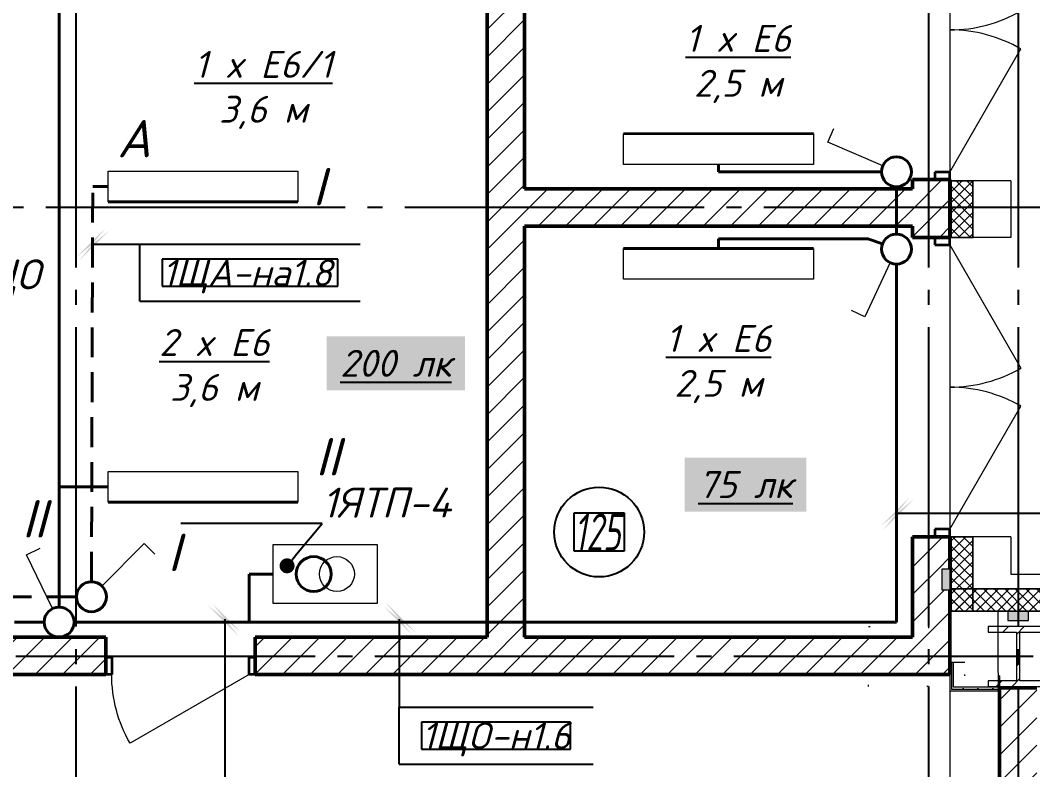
# Model space of a CAD drawing. Header units: millimetres. Extents: x 0 to 1293, y 0 to 420.
# Drawn here: x 454.5 to 522.2, y 302 to 352.1 of the extents above; entities that cross this region are included whole.
import ezdxf
from ezdxf import colors
from ezdxf.entities.mleader import LeaderData, LeaderLine
from ezdxf.math import Vec2, Vec3

# ---------------------------------------------------------------- set-up
doc = ezdxf.new("R2010")
doc.units = ezdxf.units.MM
for name, pattern in [('JIS_02_2.0', [3, 2, -1]), ('ГОСТ 2.303 5', [24, 20, -1.5, 1, -1.5]), ('СПКБ-0000-000-АР#001$0$Achse', [2300, 0, -800, 1500, 0])]:
    doc.linetypes.add(name, pattern=pattern)
for name, color, linetype in [('@000', 7, 'Continuous'), ('Viewport1ForCustomObjects_0', 7, 'Continuous'), ('Viewport2ForCustomObjects_0', 7, 'Continuous'), ('Номер помещения', 7, 'Continuous'), ('СПКБ-0000-000-АР#001$0$Двери ArchiCAD', 7, 'Continuous'), ('СПКБ-0000-000-АР#001$0$Колонны новые', 7, 'Continuous'), ('СПКБ-0000-000-АР#001$0$Перекрытие новые', 7, 'Continuous'), ('СПКБ-0000-000-АР#001$0$Стены', 7, 'Continuous'), ('СПКБ-0000-000-АР#001$0$Фахверк', 7, 'Continuous'), ('Строительные оси', 7, 'Continuous'), ('ЭО_АВАРИЙНОЕ ОСВЕЩЕНИЕ', 7, 'Continuous'), ('ЭО_РАБОЧЕЕ ОСВЕЩЕНИЕ', 7, 'Continuous')]:
    doc.layers.add(name, color=color, linetype=linetype)
for name, color, linetype, lineweight, true_color in [('СПКБ-0000-000-АР#001$0$Двери ArchiCAD_Ном._пера__23', 7, 'Continuous', 35, 0xff6600), ('СПКБ-0000-000-АР#001$0$Двери ArchiCAD_Ном._пера__3', 7, 'Continuous', 18, 0xff6600), ('СПКБ-0000-000-АР#001$0$Двери ArchiCAD_Ном._пера__58', 7, 'Continuous', 50, 0xdf0000), ('СПКБ-0000-000-АР#001$0$Двери ArchiCAD_Ном._пера__68', 7, 'Continuous', 20, 0xfd4435), ('СПКБ-0000-000-АР#001$0$Колонны новые_Ном._пера__108', 7, 'Continuous', 13, 0xfd8379), ('СПКБ-0000-000-АР#001$0$Стены_Ном._пера__58', 7, 'Continuous', 50, 0xdf0000), ('СПКБ-0000-000-АР#001$0$Стены_Ном._пера__68', 7, 'Continuous', 20, 0xfd4435), ('СПКБ-0000-000-АР#001$0$Фахверк_Ном._пера__102', 7, 'Continuous', 13, 0xcccccc)]:
    doc.layers.add(name, color=color, linetype=linetype, lineweight=lineweight, true_color=true_color)
for name, color, linetype, lineweight in [('СПКБ-0000-000-АР#001$0$Колонны новые_Ном._пера__20', 1, 'Continuous', 20), ('СПКБ-0000-000-АР#001$0$Линии_Ном._пера__2', 8, 'Continuous', 15), ('СПКБ-0000-000-АР#001$0$Линии_Ном._пера__20', 1, 'Continuous', 20), ('СПКБ-0000-000-АР#001$0$Перекрытие новые_Ном._пера__2', 8, 'Continuous', 15), ('СПКБ-0000-000-АР#001$0$Перекрытие новые_Ном._пера__20', 1, 'Continuous', 20), ('СПКБ-0000-000-АР#001$0$Стены_Ном._пера__1', 7, 'Continuous', 13), ('СПКБ-0000-000-АР#001$0$Стены_Ном._пера__20', 1, 'Continuous', 20), ('СПКБ-0000-000-АР#001$0$Фахверк_Ном._пера__1', 7, 'Continuous', 13)]:
    doc.layers.add(name, color=color, linetype=linetype, lineweight=lineweight)
doc.styles.add('1.8', font='isocpeui.ttf', dxfattribs={"height": 1.8})
doc.styles.add('2.5', font='isocpeui.ttf')
doc.styles.add('CustomTextStyle158', font='isocpeui.ttf', dxfattribs={"height": 1.8})
doc.styles.add('CustomTextStyle205', font='isocpeui.ttf', dxfattribs={"height": 1.8})
doc.styles.add('CustomTextStyle36', font='isocpeui.ttf', dxfattribs={"width": 0.653927, "height": 2.5})
pattern_1 = [(45, (0, 0), (-35.35534, 35.35534), []), (135, (0, 0), (35.35534, 35.35534), [])]
pattern_2 = [(45, (0, 0), (-91.9239, 91.9239), [])]
pattern_3 = [(0, (0, 0), (0, 173.2051), [0, -100]), (0, (50, 86.6), (0, 173.2051), [0, -100])]

# ---------------------------------------------------------------- blocks, each defined once
blk = doc.blocks.new('_Dot')
at = {"color": 0, "linetype": 'ByBlock', "lineweight": -2}
blk.add_line((-0.5, 0), (-1, 0), dxfattribs=at)
at = {"color": 0, "linetype": 'ByBlock', "const_width": 0.5}
blk.add_lwpolyline([(-0.25, 0, 1), (0.25, 0, 1)], format="xyb", close=True, dxfattribs=at)
blk = doc.blocks.new('СПКБ-0000-000-АР#001$0$Перекрытие_1', base_point=(22461.2, 19188))
at = {"layer": 'СПКБ-0000-000-АР#001$0$Перекрытие новые_Ном._пера__20', "color": 1, "linetype": 'Continuous', "lineweight": 20, "flags": 128}
blk.add_lwpolyline([(22461.2, 19188), (22461.2, 15677.8), (25022.7, 15677.8), (25022.7, 7088.6), (22462.8, 7088.6), (22462.8, 3579), (17926.7, 3579), (17886.7, 19190.9)], close=True, dxfattribs=at)
blk = doc.blocks.new('СПКБ-0000-000-АР#001$0$Перекрытие_14', base_point=(-24406.7, 25286.1))
at = {"layer": 'СПКБ-0000-000-АР#001$0$Перекрытие новые_Ном._пера__2', "color": 8, "linetype": 'Continuous', "lineweight": 15, "flags": 128}
blk.add_lwpolyline([(-24406.7, 25286.1), (17886.7, 25286.1), (17886.7, 19190.9), (18207.5, 19191.7), (18218.1, 15055.7), (18468.1, 15055.7), (18468.1, 13655.7), (18218.1, 13655.7), (18247.5, 3579.8), (17892.7, 3578.9), (17892.7, -2534.3), (-24406.7, -2530.3)], close=True, dxfattribs=at)
blk = doc.blocks.new('СПКБ-0000-000-АР#001$0$Стена_3', base_point=(25022.7, 19187.9))
at = {"layer": 'СПКБ-0000-000-АР#001$0$Стены_Ном._пера__68', "linetype": 'Continuous', "lineweight": 20, "true_color": 0xfd4435}
for points in [[(17893.1, 19334.9), (18633.4, 19334.9), (18633.4, 19337.9), (17893.1, 19337.9)], [(18633.4, 19190.9), (17893.1, 19190.9), (17893.1, 19187.9), (18633.4, 19187.9)]]:
    blk.add_hatch(color=20, dxfattribs=at).paths.add_polyline_path(points)
h = blk.add_hatch(dxfattribs=at)
h.set_pattern_fill('СЕТКА_5X5_ДИАГОНАЛЬНАЯ', color=20, style=0, pattern_type=2)
h.set_pattern_definition(pattern_1)
h.paths.add_polyline_path([(17893.1, 19190.9), (18633.4, 19190.9), (18633.4, 19287.9), (18633.4, 19334.9), (17893.1, 19334.9)])
at = {"layer": 'СПКБ-0000-000-АР#001$0$Стены_Ном._пера__68', "color": 20, "linetype": 'Continuous', "lineweight": 20, "true_color": 0xfd4435}
for p, q in [((18633.4, 19334.9), (17893.1, 19334.9)), ((17893.1, 19190.9), (18633.4, 19190.9))]:
    blk.add_line(p, q, dxfattribs=at)
at = {"layer": 'СПКБ-0000-000-АР#001$0$Стены_Ном._пера__68', "color": 20, "linetype": 'Continuous', "lineweight": 20, "true_color": 0xfd4435, "flags": 128}
for points in [[(18633.4, 19337.9), (17893.1, 19337.9)], [(17893.1, 19337.9), (17893.1, 19187.9)], [(17893.1, 19187.9), (18633.4, 19187.9)]]:
    blk.add_lwpolyline(points, dxfattribs=at)
blk = doc.blocks.new('СПКБ-0000-000-АР#001$0$Простой Проем Двери')
at = {"layer": 'СПКБ-0000-000-АР#001$0$Двери ArchiCAD_Ном._пера__68', "color": 20, "linetype": 'Continuous', "lineweight": 20, "true_color": 0xfd4435}
for p, q in [((-1000, -3), (-1000, 0)), ((1000, -3), (1000, 0)), ((-1000, -147), (-1000, -3)), ((1000, -147), (1000, -3)), ((-1000, -150), (-1000, -147)), ((1000, -150), (1000, -147))]:
    blk.add_line(p, q, dxfattribs=at)
blk = doc.blocks.new('СПКБ-0000-000-АР#001$0$Стена_7', base_point=(17892.7, 19187.9))
at = {"layer": 'СПКБ-0000-000-АР#001$0$Стены_Ном._пера__68', "linetype": 'Continuous', "lineweight": 20, "true_color": 0xfd4435}
for points in [[(17892.7, 22065.6), (17892.7, 21686), (17895.7, 21686), (17895.7, 22065.6)], [(18042.7, 21686), (18042.7, 22065.6), (18039.7, 22065.6), (18039.7, 21686)], [(17892.7, 19686), (17892.7, 19470.7), (17895.7, 19470.7), (17895.7, 19686)], [(18042.7, 19470.7), (18042.7, 19686), (18039.7, 19686), (18039.7, 19470.7)], [(17895.7, 19470.7), (17893.1, 19470.7), (17893.1, 19330.7), (17895.7, 19330.7)], [(18042.7, 19330.7), (18042.7, 19470.7), (18039.7, 19470.7), (18039.7, 19330.7)], [(17892.7, 19330.7), (17892.7, 19187.9), (17895.7, 19187.9), (17895.7, 19330.7)], [(18042.7, 19187.9), (18042.7, 19330.7), (18039.7, 19330.7), (18039.7, 19187.9)]]:
    blk.add_hatch(color=20, dxfattribs=at).paths.add_polyline_path(points)
h = blk.add_hatch(dxfattribs=at)
h.set_pattern_fill('СЕТКА_5X5_ДИАГОНАЛЬНАЯ', color=20, style=0, pattern_type=2)
h.set_pattern_definition(pattern_1)
h.paths.add_polyline_path([(17895.7, 22065.6), (17895.7, 21686), (18039.7, 21686), (18039.7, 22065.6)])
h = blk.add_hatch(dxfattribs=at)
h.set_pattern_fill('СЕТКА_5X5_ДИАГОНАЛЬНАЯ', color=20, style=0, pattern_type=2)
h.set_pattern_definition(pattern_1)
h.paths.add_polyline_path([(17895.7, 19686), (17895.7, 19470.7), (18039.7, 19470.7), (18039.7, 19686)])
h = blk.add_hatch(dxfattribs=at)
h.set_pattern_fill('СЕТКА_5X5_ДИАГОНАЛЬНАЯ', color=20, style=0, pattern_type=2)
h.set_pattern_definition(pattern_1)
h.paths.add_polyline_path([(18039.7, 19330.7), (18039.7, 19470.7), (17895.7, 19470.7), (17895.7, 19330.7)])
h = blk.add_hatch(dxfattribs=at)
h.set_pattern_fill('СЕТКА_5X5_ДИАГОНАЛЬНАЯ', color=20, style=0, pattern_type=2)
h.set_pattern_definition(pattern_1)
h.paths.add_polyline_path([(17895.7, 19330.7), (17895.7, 19187.9), (18039.7, 19187.9), (18039.7, 19330.7)])
at = {"layer": 'СПКБ-0000-000-АР#001$0$Стены_Ном._пера__68', "color": 20, "linetype": 'Continuous', "lineweight": 20, "true_color": 0xfd4435}
for p, q in [((17895.7, 22065.6), (17895.7, 21686)), ((18039.7, 21686), (18039.7, 22065.6)), ((17895.7, 19686), (17895.7, 19470.7)), ((18039.7, 19470.7), (18039.7, 19686)), ((17895.7, 19470.7), (17895.7, 19330.7)), ((18039.7, 19330.7), (18039.7, 19470.7)), ((17895.7, 19330.7), (17895.7, 19187.9)), ((18039.7, 19187.9), (18039.7, 19330.7))]:
    blk.add_line(p, q, dxfattribs=at)
at = {"layer": 'СПКБ-0000-000-АР#001$0$Стены_Ном._пера__68', "color": 20, "linetype": 'Continuous', "lineweight": 20, "true_color": 0xfd4435, "flags": 128}
for points in [[(17892.7, 22065.6), (17892.7, 21686)], [(18042.7, 21686), (18042.7, 22065.6)], [(17892.7, 19686), (17892.7, 19470.7)], [(18042.7, 19187.9), (18042.7, 19686)], [(17892.7, 19330.7), (17892.7, 19187.9)], [(17892.7, 19187.9), (18042.7, 19187.9)]]:
    blk.add_lwpolyline(points, dxfattribs=at)
at = {"layer": 'СПКБ-0000-000-АР#001$0$Двери ArchiCAD', "color": 21, "linetype": 'Continuous', "lineweight": 18, "true_color": 0xff9955, "zscale": 1000, "rotation": 270}
for p in [(18042.7, 23065.6), (18042.7, 20686)]:
    blk.add_blockref('СПКБ-0000-000-АР#001$0$Простой Проем Двери', p, dxfattribs=at)
blk = doc.blocks.new('СПКБ-0000-000-АР#001$0$Стена_21', base_point=(18343.1, 18676.7))
at = {"layer": 'СПКБ-0000-000-АР#001$0$Стены_Ном._пера__20', "linetype": 'Continuous', "lineweight": 20}
h = blk.add_hatch(dxfattribs=at)
h.set_pattern_fill('КИРПИЧ_ОБЫКНОВЕННЫЙ', color=1, style=0, pattern_type=2)
h.set_pattern_definition(pattern_2)
h.paths.add_polyline_path([(18468.1, 18676.7), (18218.1, 18676.7), (18218.1, 15055.7), (18368.1, 15055.7), (18468.1, 15055.7)])
at = {"layer": 'СПКБ-0000-000-АР#001$0$Стены_Ном._пера__58', "color": 12, "linetype": 'Continuous', "lineweight": 50, "true_color": 0xdf0000, "flags": 128}
for points in [[(18218.1, 18676.7), (18218.1, 15055.7)], [(18468.1, 18676.7), (18218.1, 18676.7)]]:
    blk.add_lwpolyline(points, dxfattribs=at)
blk = doc.blocks.new('СПКБ-0000-000-АР#001$0$Стена_22', base_point=(15043.6, 25286.2))
at = {"layer": 'СПКБ-0000-000-АР#001$0$Стены_Ном._пера__20', "linetype": 'Continuous', "lineweight": 20}
h = blk.add_hatch(dxfattribs=at)
h.set_pattern_fill('КИРПИЧ_ОБЫКНОВЕННЫЙ', color=1, style=0, pattern_type=2)
h.set_pattern_definition(pattern_2)
h.paths.add_polyline_path([(14793.6, 25036.2), (14793.6, 18766.1), (15043.6, 19016.1), (15043.6, 25036.2)])
at = {"layer": 'СПКБ-0000-000-АР#001$0$Стены_Ном._пера__58', "color": 12, "linetype": 'Continuous', "lineweight": 50, "true_color": 0xdf0000, "flags": 128}
for points in [[(14793.6, 25036.2), (14793.6, 19016.1)], [(15043.6, 22010.7), (15043.6, 25036.2)], [(15043.6, 19016.1), (15043.6, 21760.7)]]:
    blk.add_lwpolyline(points, dxfattribs=at)
blk = doc.blocks.new('СПКБ-0000-000-АР#001$0$Стена_23', base_point=(15043.6, 21885.7))
at = {"layer": 'СПКБ-0000-000-АР#001$0$Стены_Ном._пера__20', "linetype": 'Continuous', "lineweight": 20}
h = blk.add_hatch(dxfattribs=at)
h.set_pattern_fill('КИРПИЧ_ОБЫКНОВЕННЫЙ', color=1, style=0, pattern_type=2)
h.set_pattern_definition(pattern_2)
h.paths.add_polyline_path([(15043.6, 21760.7), (17636.7, 21760.7), (17636.7, 22010.7), (15043.6, 22010.7)])
at = {"layer": 'СПКБ-0000-000-АР#001$0$Стены_Ном._пера__58', "color": 12, "linetype": 'Continuous', "lineweight": 50, "true_color": 0xdf0000, "flags": 128}
for points in [[(17636.7, 22010.7), (15043.6, 22010.7)], [(15043.6, 21760.7), (17636.7, 21760.7)]]:
    blk.add_lwpolyline(points, dxfattribs=at)
blk = doc.blocks.new('СПКБ-0000-000-АР#001$0$Стена_40', base_point=(15043.6, 18766.1))
at = {"layer": 'СПКБ-0000-000-АР#001$0$Стены_Ном._пера__20', "linetype": 'Continuous', "lineweight": 20}
h = blk.add_hatch(dxfattribs=at)
h.set_pattern_fill('КИРПИЧ_ОБЫКНОВЕННЫЙ', color=1, style=0, pattern_type=2)
h.set_pattern_definition(pattern_2)
h.paths.add_polyline_path([(14793.6, 18766.1), (17886.7, 18766.1), (17636.7, 19016.1), (15043.6, 19016.1)])
at = {"layer": 'СПКБ-0000-000-АР#001$0$Стены_Ном._пера__58', "color": 12, "linetype": 'Continuous', "lineweight": 50, "true_color": 0xdf0000, "flags": 128}
for points in [[(17636.7, 19016.1), (15043.6, 19016.1)], [(14793.6, 18766.1), (17886.7, 18766.1)]]:
    blk.add_lwpolyline(points, dxfattribs=at)
blk = doc.blocks.new('СПКБ-0000-000-АР#001$0$Однопольная Дверь 19_3')
at = {"layer": 'СПКБ-0000-000-АР#001$0$Двери ArchiCAD_Ном._пера__23', "color": 30, "linetype": 'Continuous', "lineweight": 35, "true_color": 0xff6600}
for p, q in [((-460, 0), (-500, 0)), ((-500, 0), (-500, -115)), ((-460, -115), (-460, 0)), ((500, 0), (460, 0)), ((460, 0), (460, -115)), ((500, -115), (500, 0)), ((-500, -115), (-460, -115)), ((460, -115), (500, -115))]:
    blk.add_line(p, q, dxfattribs=at)
at = {"layer": 'СПКБ-0000-000-АР#001$0$Двери ArchiCAD_Ном._пера__3', "color": 30, "linetype": 'Continuous', "lineweight": 18, "true_color": 0xff6600}
blk.add_line((460, 0), (-336.7, 460), dxfattribs=at)
blk.add_arc((460, 0), 920, 150, 180, dxfattribs=at)
at = {"layer": 'СПКБ-0000-000-АР#001$0$Двери ArchiCAD_Ном._пера__58', "color": 12, "linetype": 'Continuous', "lineweight": 50, "true_color": 0xdf0000}
for p, q in [((-500, 0), (-537, 0)), ((-500, 0), (-500, -115)), ((500, 0), (500, -115)), ((500, 0), (537, 0)), ((-500, -115), (-500, -250)), ((500, -115), (500, -250)), ((-500, -250), (-537, -250)), ((500, -250), (537, -250))]:
    blk.add_line(p, q, dxfattribs=at)
blk = doc.blocks.new('СПКБ-0000-000-АР#001$0$Стена_60', base_point=(6043.1, 18766.1))
at = {"layer": 'СПКБ-0000-000-АР#001$0$Стены_Ном._пера__20', "linetype": 'Continuous', "lineweight": 20}
h = blk.add_hatch(dxfattribs=at)
h.set_pattern_fill('КИРПИЧ_ОБЫКНОВЕННЫЙ', color=1, style=0, pattern_type=2)
h.set_pattern_definition(pattern_2)
h.paths.add_polyline_path([(5918.1, 18766.1), (12243.3, 18766.1), (12243.3, 18881.1), (12243.3, 19016.1), (6168.1, 19016.1)])
h = blk.add_hatch(dxfattribs=at)
h.set_pattern_fill('КИРПИЧ_ОБЫКНОВЕННЫЙ', color=1, style=0, pattern_type=2)
h.set_pattern_definition(pattern_2)
h.paths.add_polyline_path([(14793.6, 19016.1), (13243.3, 19016.1), (13243.3, 18881.1), (13243.3, 18766.1), (14793.6, 18766.1)])
at = {"layer": 'СПКБ-0000-000-АР#001$0$Стены_Ном._пера__58', "color": 12, "linetype": 'Continuous', "lineweight": 50, "true_color": 0xdf0000}
for p, q in [((12243.3, 19016.1), (12206.3, 19016.1)), ((12243.3, 18881.1), (12243.3, 19016.1)), ((13243.3, 19016.1), (13280.3, 19016.1)), ((13243.3, 18881.1), (13243.3, 19016.1)), ((12243.3, 18766.1), (12243.3, 18881.1)), ((13243.3, 18766.1), (13243.3, 18881.1)), ((12243.3, 18766.1), (12206.3, 18766.1)), ((13243.3, 18766.1), (13280.3, 18766.1))]:
    blk.add_line(p, q, dxfattribs=at)
at = {"layer": 'СПКБ-0000-000-АР#001$0$Стены_Ном._пера__58', "color": 12, "linetype": 'Continuous', "lineweight": 50, "true_color": 0xdf0000, "flags": 128}
for points in [[(12243.3, 19016.1), (10992.9, 19016.1)], [(14793.6, 19016.1), (13243.3, 19016.1)], [(5918.1, 18766.1), (12243.3, 18766.1)], [(13243.3, 18766.1), (14793.6, 18766.1)]]:
    blk.add_lwpolyline(points, dxfattribs=at)
at = {"layer": 'СПКБ-0000-000-АР#001$0$Двери ArchiCAD', "color": 21, "linetype": 'Continuous', "lineweight": 18, "true_color": 0xff9955, "xscale": -1, "zscale": 1000, "rotation": 180}
blk.add_blockref('СПКБ-0000-000-АР#001$0$Однопольная Дверь 19_3', (12743.3, 18766.1), dxfattribs=at)
blk = doc.blocks.new('СПКБ-0000-000-АР#001$0$Ворота Гаражные Двойные 19')
at = {"layer": 'СПКБ-0000-000-АР#001$0$Двери ArchiCAD_Ном._пера__23', "color": 30, "linetype": 'Continuous', "lineweight": 35, "true_color": 0xff6600}
for p, q in [((-950, 0), (-1000, 0)), ((-1000, 0), (-1000, -100)), ((-950, -100), (-950, 0)), ((1000, 0), (950, 0)), ((950, 0), (950, -100)), ((1000, -100), (1000, 0)), ((-1000, -100), (-950, -100)), ((950, -100), (1000, -100))]:
    blk.add_line(p, q, dxfattribs=at)
at = {"layer": 'СПКБ-0000-000-АР#001$0$Двери ArchiCAD_Ном._пера__3', "color": 30, "linetype": 'Continuous', "lineweight": 18, "true_color": 0xff6600}
for p, q in [((-950, 0), (-127.3, 475)), ((950, 0), (127.3, 475))]:
    blk.add_line(p, q, dxfattribs=at)
for centre, start, end in [((-950, 0), 0, 30), ((950, 0), 150, 180)]:
    blk.add_arc(centre, 950, start, end, dxfattribs=at)
at = {"layer": 'СПКБ-0000-000-АР#001$0$Двери ArchiCAD_Ном._пера__58', "color": 12, "linetype": 'Continuous', "lineweight": 50, "true_color": 0xdf0000}
for p, q in [((-1000, 0), (-1062, 0)), ((-1000, 0), (-1000, -100)), ((1000, 0), (1000, -100)), ((1000, 0), (1062, 0)), ((-1000, -100), (-1000, -250)), ((1000, -100), (1000, -250)), ((-1000, -250), (-1062, -250)), ((1000, -250), (1062, -250))]:
    blk.add_line(p, q, dxfattribs=at)
blk = doc.blocks.new('СПКБ-0000-000-АР#001$0$Стена_104', base_point=(17886.7, 18766.1))
at = {"layer": 'СПКБ-0000-000-АР#001$0$Стены_Ном._пера__20', "linetype": 'Continuous', "lineweight": 20}
h = blk.add_hatch(dxfattribs=at)
h.set_pattern_fill('КИРПИЧ_ОБЫКНОВЕННЫЙ', color=1, style=0, pattern_type=2)
h.set_pattern_definition(pattern_2)
h.paths.add_polyline_path([(17636.7, 22073.2), (17636.7, 21686), (17786.7, 21686), (17886.7, 21686), (17886.7, 22073.2), (17786.7, 22073.2)])
h = blk.add_hatch(dxfattribs=at)
h.set_pattern_fill('КИРПИЧ_ОБЫКНОВЕННЫЙ', color=1, style=0, pattern_type=2)
h.set_pattern_definition(pattern_2)
h.paths.add_polyline_path([(17636.7, 19470.7), (17886.7, 19470.7), (17886.7, 19686), (17786.7, 19686), (17636.7, 19686)])
h = blk.add_hatch(dxfattribs=at)
h.set_pattern_fill('КИРПИЧ_ОБЫКНОВЕННЫЙ', color=1, style=0, pattern_type=2)
h.set_pattern_definition(pattern_2)
h.paths.add_polyline_path([(17636.7, 19330.7), (17833.1, 19330.7), (17833.1, 19470.7), (17636.7, 19470.7)])
h = blk.add_hatch(dxfattribs=at)
h.set_pattern_fill('КИРПИЧ_ОБЫКНОВЕННЫЙ', color=1, style=0, pattern_type=2)
h.set_pattern_definition(pattern_2)
h.paths.add_polyline_path([(17636.7, 19016.1), (17886.7, 18766.1), (17886.7, 19330.7), (17636.7, 19330.7)])
at = {"layer": 'СПКБ-0000-000-АР#001$0$Стены_Ном._пера__58', "color": 12, "linetype": 'Continuous', "lineweight": 50, "true_color": 0xdf0000}
for p, q in [((17636.7, 22073.2), (17636.7, 22011.2)), ((17786.7, 22073.2), (17636.7, 22073.2)), ((17886.7, 22073.2), (17786.7, 22073.2)), ((17886.7, 22073.2), (17886.7, 22011.2)), ((17636.7, 21686), (17636.7, 21748)), ((17886.7, 21686), (17886.7, 21748)), ((17786.7, 21686), (17636.7, 21686)), ((17886.7, 21686), (17786.7, 21686)), ((17636.7, 19686), (17636.7, 19624)), ((17786.7, 19686), (17636.7, 19686)), ((17886.7, 19686), (17786.7, 19686)), ((17886.7, 19686), (17886.7, 19624))]:
    blk.add_line(p, q, dxfattribs=at)
at = {"layer": 'СПКБ-0000-000-АР#001$0$Стены_Ном._пера__58', "color": 12, "linetype": 'Continuous', "lineweight": 50, "true_color": 0xdf0000, "flags": 128}
for points in [[(17636.7, 22073.2), (17636.7, 22010.7)], [(17886.7, 21686), (17886.7, 22073.2)], [(17636.7, 21760.7), (17636.7, 21686)], [(17636.7, 19686), (17636.7, 19016.1)], [(17886.7, 19470.7), (17886.7, 19686)], [(17886.7, 18766.1), (17886.7, 19330.7)]]:
    blk.add_lwpolyline(points, dxfattribs=at)
at = {"layer": 'СПКБ-0000-000-АР#001$0$Двери ArchiCAD', "color": 21, "linetype": 'Continuous', "lineweight": 18, "true_color": 0xff9955, "zscale": 1000, "rotation": 270}
for p in [(17886.7, 23073.2), (17886.7, 20686)]:
    blk.add_blockref('СПКБ-0000-000-АР#001$0$Ворота Гаражные Двойные 19', p, dxfattribs=at)
blk = doc.blocks.new('СПКБ-0000-000-АР#001$0$Стена_117', base_point=(17985.7, 18846))
at = {"layer": 'СПКБ-0000-000-АР#001$0$Стены_Ном._пера__20', "linetype": 'Continuous', "lineweight": 20}
h = blk.add_hatch(dxfattribs=at)
h.set_pattern_fill('ШТУКАТУРКА', color=1, style=0, pattern_type=2)
h.set_pattern_definition(pattern_3)
h.paths.add_polyline_path([(17885.7, 18846), (17885.7, 18656.6), (17897.7, 18668.6), (17897.7, 18846)])
h = blk.add_hatch(dxfattribs=at)
h.set_pattern_fill('ШТУКАТУРКА', color=1, style=0, pattern_type=2)
h.set_pattern_definition(pattern_3)
h.paths.add_polyline_path([(17910.7, 18681.6), (17910.7, 18846), (17897.7, 18846), (17897.7, 18668.6)])
at = {"layer": 'СПКБ-0000-000-АР#001$0$Стены_Ном._пера__1', "color": 7, "linetype": 'Continuous', "lineweight": 13, "flags": 128}
blk.add_lwpolyline([(17985.7, 18846), (17910.7, 18846)], dxfattribs=at)
at = {"layer": 'СПКБ-0000-000-АР#001$0$Стены_Ном._пера__1', "color": 7, "linetype": 'СПКБ-0000-000-АР#001$0$Achse', "lineweight": 13, "flags": 128}
blk.add_lwpolyline([(17985.7, 18756.6), (17985.7, 18846)], dxfattribs=at)
at = {"layer": 'СПКБ-0000-000-АР#001$0$Стены_Ном._пера__20', "color": 1, "linetype": 'Continuous', "lineweight": 20, "flags": 128}
for points in [[(17885.7, 18846), (17885.7, 18656.6)], [(17897.7, 18846), (17885.7, 18846)], [(17910.7, 18846), (17897.7, 18846)]]:
    blk.add_lwpolyline(points, dxfattribs=at)
at = {"layer": 'СПКБ-0000-000-АР#001$0$Стены_Ном._пера__68', "color": 20, "linetype": 'Continuous', "lineweight": 20, "true_color": 0xfd4435}
for p, q in [((17897.7, 18846), (17897.7, 18668.6)), ((17910.7, 18681.6), (17910.7, 18846))]:
    blk.add_line(p, q, dxfattribs=at)
blk = doc.blocks.new('СПКБ-0000-000-АР#001$0$Стена_118', base_point=(17985.7, 18756.6))
at = {"layer": 'СПКБ-0000-000-АР#001$0$Стены_Ном._пера__20', "linetype": 'Continuous', "lineweight": 20}
h = blk.add_hatch(dxfattribs=at)
h.set_pattern_fill('ШТУКАТУРКА', color=1, style=0, pattern_type=2)
h.set_pattern_definition(pattern_3)
h.paths.add_polyline_path([(18218.1, 18681.6), (17910.7, 18681.6), (17897.7, 18668.6), (18218.1, 18668.6)])
h = blk.add_hatch(dxfattribs=at)
h.set_pattern_fill('ШТУКАТУРКА', color=1, style=0, pattern_type=2)
h.set_pattern_definition(pattern_3)
h.paths.add_polyline_path([(17885.7, 18656.6), (18218.1, 18656.6), (18218.1, 18668.6), (17897.7, 18668.6)])
at = {"layer": 'СПКБ-0000-000-АР#001$0$Стены_Ном._пера__1', "color": 7, "linetype": 'СПКБ-0000-000-АР#001$0$Achse', "lineweight": 13, "flags": 128}
blk.add_lwpolyline([(18218.1, 18756.6), (17985.7, 18756.6)], dxfattribs=at)
at = {"layer": 'СПКБ-0000-000-АР#001$0$Стены_Ном._пера__1', "color": 7, "linetype": 'Continuous', "lineweight": 13, "flags": 128}
blk.add_lwpolyline([(18218.1, 18756.6), (18218.1, 18681.6)], dxfattribs=at)
at = {"layer": 'СПКБ-0000-000-АР#001$0$Стены_Ном._пера__20', "color": 1, "linetype": 'Continuous', "lineweight": 20, "flags": 128}
for points in [[(18218.1, 18681.6), (18218.1, 18668.6)], [(17885.7, 18656.6), (18218.1, 18656.6)], [(18218.1, 18668.6), (18218.1, 18656.6)]]:
    blk.add_lwpolyline(points, dxfattribs=at)
at = {"layer": 'СПКБ-0000-000-АР#001$0$Стены_Ном._пера__68', "color": 20, "linetype": 'Continuous', "lineweight": 20, "true_color": 0xfd4435}
for p, q in [((18218.1, 18681.6), (17910.7, 18681.6)), ((17897.7, 18668.6), (18218.1, 18668.6))]:
    blk.add_line(p, q, dxfattribs=at)
blk = doc.blocks.new('СПКБ-0000-000-АР#001$0$Колонна_113', base_point=(18343.1, 18885.7))
at = {"layer": 'СПКБ-0000-000-АР#001$0$Колонны новые_Ном._пера__108', "linetype": 'Continuous', "lineweight": 13, "true_color": 0xfd8379}
h = blk.add_hatch(dxfattribs=at)
h.set_pattern_fill('СТАЛЬ', color=11, style=0, pattern_type=2)
h.set_pattern_definition([(45, (0, 0), (-159.099, 159.099), []), (45, (-53.03, 53.03), (-159.099, 159.099), [])])
h.paths.add_polyline_path([(18143.1, 18685.7), (18543.1, 18685.7), (18543.1, 18722.4), (18354.8, 18722.4), (18354.8, 19049.1), (18543.1, 19049.1), (18543.1, 19085.7), (18143.1, 19085.7), (18143.1, 19049.1), (18331.4, 19049.1), (18331.4, 18722.4), (18143.1, 18722.4)])
at = {"layer": 'СПКБ-0000-000-АР#001$0$Колонны новые_Ном._пера__20', "color": 1, "linetype": 'Continuous', "lineweight": 20}
for p, q in [((18543.1, 19085.7), (18143.1, 19085.7)), ((18143.1, 19085.7), (18143.1, 19049.1)), ((18143.1, 19049.1), (18331.4, 19049.1)), ((18331.4, 19049.1), (18331.4, 18722.4)), ((18354.8, 18722.4), (18354.8, 19049.1)), ((18354.8, 19049.1), (18543.1, 19049.1)), ((18543.1, 19049.1), (18543.1, 19085.7)), ((18331.4, 18722.4), (18143.1, 18722.4)), ((18143.1, 18722.4), (18143.1, 18685.7)), ((18143.1, 18685.7), (18543.1, 18685.7)), ((18543.1, 18722.4), (18354.8, 18722.4)), ((18543.1, 18685.7), (18543.1, 18722.4))]:
    blk.add_line(p, q, dxfattribs=at)
blk = doc.blocks.new('СПКБ-0000-000-АР#001$0$Колонна_154', base_point=(18343.1, 19157.7))
at = {"layer": 'СПКБ-0000-000-АР#001$0$Фахверк_Ном._пера__102', "linetype": 'Continuous', "lineweight": 13, "true_color": 0xcccccc}
blk.add_hatch(color=254, dxfattribs=at).paths.add_polyline_path([(18413.1, 19187.7), (18273.1, 19187.7), (18273.1, 19127.7), (18413.1, 19127.7)])
at = {"layer": 'СПКБ-0000-000-АР#001$0$Фахверк_Ном._пера__1', "color": 7, "linetype": 'Continuous', "lineweight": 13, "flags": 128}
blk.add_lwpolyline([(18413.1, 19187.7), (18273.1, 19187.7), (18273.1, 19127.7), (18413.1, 19127.7)], close=True, dxfattribs=at)
blk = doc.blocks.new('СПКБ-0000-000-АР#001$0$Колонна_155', base_point=(17863.1, 19400.7))
at = {"layer": 'СПКБ-0000-000-АР#001$0$Фахверк_Ном._пера__102', "linetype": 'Continuous', "lineweight": 13, "true_color": 0xcccccc}
blk.add_hatch(color=254, dxfattribs=at).paths.add_polyline_path([(17893.1, 19330.7), (17893.1, 19470.7), (17833.1, 19470.7), (17833.1, 19330.7)])
at = {"layer": 'СПКБ-0000-000-АР#001$0$Фахверк_Ном._пера__1', "color": 7, "linetype": 'Continuous', "lineweight": 13, "flags": 128}
blk.add_lwpolyline([(17893.1, 19330.7), (17893.1, 19470.7), (17833.1, 19470.7), (17833.1, 19330.7)], close=True, dxfattribs=at)
blk = doc.blocks.new('*E595')
at = {"layer": 'СПКБ-0000-000-АР#001$0$Линии_Ном._пера__2', "color": 8, "linetype": 'СПКБ-0000-000-АР#001$0$Achse', "lineweight": 15}
for p, q in [((449.75, 241.5), (453.75, 241.5)), ((449.75, 237.5), (449.75, 241.5)), ((453.75, 241.5), (453.75, 237.5)), ((453.75, 237.5), (449.75, 237.5))]:
    blk.add_line(p, q, dxfattribs=at)
at = {"layer": 'СПКБ-0000-000-АР#001$0$Линии_Ном._пера__20', "color": 1, "linetype": 'Continuous', "lineweight": 20}
for p, q in [((459.25, 271.299), (455.185, 271.299)), ((459.25, 271.299), (459.25, 267.502)), ((459.25, 267.502), (455.185, 267.502)), ((459.25, 247.502), (455.185, 247.502)), ((459.25, 247.502), (459.25, 245.002)), ((459.25, 245.002), (529.446, 245.002))]:
    blk.add_line(p, q, dxfattribs=at)
at = {"layer": 'СПКБ-0000-000-АР#001$0$Колонны новые', "color": 1, "lineweight": 20, "xscale": 0.01, "yscale": 0.01, "zscale": 0.01}
blk.add_blockref('СПКБ-0000-000-АР#001$0$Колонна_113', (459.75, 239.5), dxfattribs=at)
at = {"layer": 'СПКБ-0000-000-АР#001$0$Перекрытие новые', "color": 8, "linetype": 'Continuous', "lineweight": 15, "xscale": 0.01, "yscale": 0.01, "zscale": 0.01}
blk.add_blockref('СПКБ-0000-000-АР#001$0$Перекрытие_14', (32.251, 303.504), dxfattribs=at)
at = {"layer": 'СПКБ-0000-000-АР#001$0$Перекрытие новые', "color": 1, "linetype": 'Continuous', "lineweight": 20, "xscale": 0.01, "yscale": 0.01, "zscale": 0.01}
blk.add_blockref('СПКБ-0000-000-АР#001$0$Перекрытие_1', (500.931, 242.523), dxfattribs=at)
at = {"layer": 'СПКБ-0000-000-АР#001$0$Стены', "color": 20, "lineweight": 20, "true_color": 0xfd4435, "xscale": 0.01, "yscale": 0.01, "zscale": 0.01}
for name, p in [('СПКБ-0000-000-АР#001$0$Стена_7', (455.245, 242.522)), ('СПКБ-0000-000-АР#001$0$Стена_3', (526.546, 242.522))]:
    blk.add_blockref(name, p, dxfattribs=at)
at = {"layer": 'СПКБ-0000-000-АР#001$0$Стены', "color": 12, "lineweight": 50, "true_color": 0xdf0000, "xscale": 0.01, "yscale": 0.01, "zscale": 0.01}
for name, p in [('СПКБ-0000-000-АР#001$0$Стена_104', (455.185, 238.303)), ('СПКБ-0000-000-АР#001$0$Стена_22', (426.754, 303.504)), ('СПКБ-0000-000-АР#001$0$Стена_23', (426.754, 269.5)), ('СПКБ-0000-000-АР#001$0$Стена_60', (336.75, 238.303)), ('СПКБ-0000-000-АР#001$0$Стена_40', (426.754, 238.303)), ('СПКБ-0000-000-АР#001$0$Стена_117', (456.175, 239.103)), ('СПКБ-0000-000-АР#001$0$Стена_118', (456.175, 238.209)), ('СПКБ-0000-000-АР#001$0$Стена_21', (459.75, 237.41))]:
    blk.add_blockref(name, p, dxfattribs=at)
at = {"layer": 'СПКБ-0000-000-АР#001$0$Фахверк', "color": 7, "lineweight": 13, "xscale": 0.01, "yscale": 0.01, "zscale": 0.01}
for name, p in [('СПКБ-0000-000-АР#001$0$Колонна_155', (454.95, 244.65)), ('СПКБ-0000-000-АР#001$0$Колонна_154', (459.75, 242.22))]:
    blk.add_blockref(name, p, dxfattribs=at)
blk = doc.blocks.new('*E596')
at = {"layer": 'Номер помещения', "color": 7, "linetype": 'Continuous', "true_color": 0xffffff}
for p, q in [((454.864, 257.571), (451.489, 257.571)), ((451.489, 257.571), (451.489, 255.071)), ((454.864, 255.071), (454.864, 257.571)), ((451.489, 255.071), (454.864, 255.071)), ((451.489, 255.071), (451.489, 255.071))]:
    blk.add_line(p, q, dxfattribs=at)
at = {"layer": 'Номер помещения', "color": 6, "linetype": 'Continuous'}
blk.add_circle((453.177, 256.321), 3, dxfattribs=at)
at = {"layer": 'Строительные оси', "color": 3, "linetype": 'ГОСТ 2.303 5', "lineweight": 25}
for p, q in [((418.188, 318), (418.188, 14)), ((475.188, 318), (475.188, 14)), ((481.188, 318), (481.188, 14)), ((484.187, 278), (14, 278)), ((578.188, 248), (14.188, 248))]:
    blk.add_line(p, q, dxfattribs=at)
at = {"layer": 'ЭО_АВАРИЙНОЕ ОСВЕЩЕНИЕ', "color": 7, "lineweight": 0}
for p, q in [((420.343, 280.429), (433.033, 280.429)), ((420.343, 278.379), (420.343, 280.429)), ((433.033, 280.429), (433.033, 278.379)), ((419.94, 252.706), (422.76, 255.544)), ((422.76, 255.544), (423.469, 254.839))]:
    blk.add_line(p, q, dxfattribs=at)
at = {"layer": 'ЭО_АВАРИЙНОЕ ОСВЕЩЕНИЕ', "color": 1, "linetype": 'JIS_02_2.0', "lineweight": 40}
for p, q in [((419.239, 252.997), (419.321, 279.404)), ((419.321, 279.404), (420.343, 279.404)), ((418.236, 251.997), (412.7, 251.997))]:
    blk.add_line(p, q, dxfattribs=at)
at = {"layer": 'ЭО_АВАРИЙНОЕ ОСВЕЩЕНИЕ', "color": 1, "lineweight": 40}
blk.add_line((433.033, 278.379), (420.343, 278.379), dxfattribs=at)
blk.add_circle((419.236, 251.997), 1, dxfattribs=at)
at = {"layer": 'ЭО_РАБОЧЕЕ ОСВЕЩЕНИЕ', "color": 5, "lineweight": 40}
for p, q in [((417.074, 259.337), (417.074, 298.471)), ((454.812, 282.938), (467.502, 282.941)), ((461.157, 280.89), (461.157, 280.394)), ((461.157, 280.394), (472.052, 280.394)), ((473.052, 279.394), (473.052, 276.227)), ((461.157, 275.258), (461.157, 275.924)), ((461.157, 275.924), (471.139, 275.924)), ((471.139, 275.924), (472.112, 275.569)), ((454.812, 275.258), (467.502, 275.258)), ((473.052, 274.227), (473.052, 251.24)), ((420.343, 259.337), (417.074, 259.337)), ((417.074, 251.303), (417.074, 259.337)), ((433.033, 258.312), (420.343, 258.312)), ((431.367, 253.512), (429.77, 253.513)), ((429.77, 253.513), (429.77, 250.303)), ((473.052, 251.24), (473.052, 250.303)), ((416.074, 250.303), (414.092, 250.303)), ((429.77, 250.303), (418.074, 250.303)), ((470.286, 250.303), (429.77, 250.303)), ((473.052, 250.303), (470.286, 250.303))]:
    blk.add_line(p, q, dxfattribs=at)
at = {"layer": 'ЭО_РАБОЧЕЕ ОСВЕЩЕНИЕ', "color": 7, "lineweight": 0}
for p, q in [((454.812, 280.888), (454.812, 282.938)), ((467.502, 282.941), (467.502, 280.891)), ((468.459, 282.37), (468.854, 283.289)), ((472.133, 280.79), (468.459, 282.37)), ((467.502, 280.891), (454.812, 280.888)), ((454.812, 273.208), (454.812, 275.258)), ((467.502, 275.258), (467.502, 273.208)), ((472.63, 274.321), (470.942, 270.694)), ((467.502, 273.208), (454.812, 273.208)), ((470.942, 270.694), (470.036, 271.116)), ((420.343, 260.362), (433.033, 260.362)), ((420.343, 258.312), (420.343, 260.362)), ((433.033, 260.362), (433.033, 258.312)), ((414.896, 254.804), (415.797, 255.24)), ((431.367, 255.455), (431.367, 251.566)), ((438.367, 255.455), (431.367, 255.455)), ((438.367, 251.566), (438.367, 255.455)), ((416.639, 251.204), (414.896, 254.804)), ((431.367, 251.566), (438.367, 251.566))]:
    blk.add_line(p, q, dxfattribs=at)
at = {"layer": 'ЭО_РАБОЧЕЕ ОСВЕЩЕНИЕ', "color": 5, "lineweight": 40}
for centre, radius in [((473.052, 280.394), 1), ((473.052, 275.227), 1), ((434.089, 253.51), 1.167), ((417.074, 250.303), 1)]:
    blk.add_circle(centre, radius, dxfattribs=at)
at = {"layer": 'ЭО_РАБОЧЕЕ ОСВЕЩЕНИЕ', "color": 7, "lineweight": 0}
blk.add_circle((435.645, 253.51), 1.167, dxfattribs=at)
at = {"layer": 'Номер помещения', "color": 7, "linetype": 'Continuous', "style": 'CustomTextStyle36', "width": 0.653927}
blk.add_text('125', height=2.5, dxfattribs=at).set_placement((451.489, 255.071))
blk = doc.blocks.new('CustomObjectsInViewport1_0')
at = {"layer": 'ЭО_АВАРИЙНОЕ ОСВЕЩЕНИЕ'}
for p, q in [((459.297, 337.138), (462.47, 337.138)), ((462.47, 337.138), (477.211, 337.138)), ((462.47, 333.338), (462.47, 337.138)), ((462.47, 333.338), (477.211, 333.338))]:
    blk.add_line(p, q, dxfattribs=at)
at = {"layer": 'ЭО_АВАРИЙНОЕ ОСВЕЩЕНИЕ', "color": 7, "true_color": 0xffffff}
for p, q in [((475.711, 336.138), (463.97, 336.138)), ((463.97, 336.138), (463.97, 334.338)), ((475.711, 334.338), (475.711, 336.138)), ((463.97, 334.338), (475.711, 334.338)), ((463.97, 334.338), (463.97, 334.338))]:
    blk.add_line(p, q, dxfattribs=at)
at = {"layer": 'ЭО_АВАРИЙНОЕ ОСВЕЩЕНИЕ'}
blk.add_solid([(460.191, 338.244), (458.191, 336.244), (458.403, 336.031), (460.403, 338.031)], dxfattribs=at)
at = {"layer": 'ЭО_РАБОЧЕЕ ОСВЕЩЕНИЕ'}
for p, q in [((513.072, 319.171), (522.843, 319.171)), ((468.151, 312.095), (468.151, 300.398)), ((479.81, 312.095), (479.81, 306.202)), ((479.81, 306.202), (492.767, 306.202)), ((479.81, 302.402), (479.81, 306.202)), ((479.81, 302.402), (492.767, 302.402))]:
    blk.add_line(p, q, dxfattribs=at)
at = {"layer": 'ЭО_РАБОЧЕЕ ОСВЕЩЕНИЕ', "color": 7, "true_color": 0xffffff}
for p, q in [((491.267, 305.202), (481.31, 305.202)), ((481.31, 305.202), (481.31, 303.402)), ((491.267, 303.402), (491.267, 305.202)), ((481.31, 303.402), (491.267, 303.402)), ((481.31, 303.402), (481.31, 303.402))]:
    blk.add_line(p, q, dxfattribs=at)
at = {"layer": 'ЭО_РАБОЧЕЕ ОСВЕЩЕНИЕ'}
for points in [[(513.966, 320.277), (511.966, 318.277), (512.178, 318.065), (514.178, 320.065)], [(469.258, 311.201), (467.258, 313.201), (467.045, 312.989), (469.045, 310.989)], [(480.916, 311.201), (478.916, 313.201), (478.704, 312.989), (480.704, 310.989)]]:
    blk.add_solid(points, dxfattribs=at)
at = {"layer": 'ЭО_АВАРИЙНОЕ ОСВЕЩЕНИЕ', "style": 'CustomTextStyle205'}
blk.add_text('1ЩА-на1.8', height=1.8, dxfattribs=at).set_placement((463.97, 334.338))
at = {"layer": 'ЭО_РАБОЧЕЕ ОСВЕЩЕНИЕ', "style": 'CustomTextStyle158'}
blk.add_text('1ЩO-н1.6', height=1.8, dxfattribs=at).set_placement((481.31, 303.402))

msp = doc.modelspace()

# ---------------------------------------------------------------- block references
at = {"layer": '@000', "color": 1, "linetype": 'JIS_02_2.0', "lineweight": 40}
msp.add_blockref('*E595', (61.438, 70.086), dxfattribs=at)
at = {"layer": 'Viewport1ForCustomObjects_0'}
msp.add_blockref('CustomObjectsInViewport1_0', (0, 0), dxfattribs=at)
at = {"layer": 'Viewport2ForCustomObjects_0'}
msp.add_blockref('*E596', (40, 61.586), dxfattribs=at)

# ---------------------------------------------------------------- texts
at = {"layer": 'ЭО_АВАРИЙНОЕ ОСВЕЩЕНИЕ', "attachment_point": 5}
for s, insert, char_height, style in [('{\\L1 x Е6/1\\P}3,6 м', (470.725, 347.447), 1.8, '1.8'), ('I', (474.426, 340.99), 2.5, '2.5')]:
    msp.add_mtext(s, dxfattribs=dict(at, insert=insert, char_height=char_height, style=style))
at = {"layer": 'ЭО_АВАРИЙНОЕ ОСВЕЩЕНИЕ', "color": 1, "insert": (462.082, 344.194), "char_height": 2.5, "attachment_point": 5, "style": '2.5'}
msp.add_mtext('А', dxfattribs=at)
at = {"layer": 'ЭО_РАБОЧЕЕ ОСВЕЩЕНИЕ', "attachment_point": 5}
for s, insert, char_height, style in [('{\\L1 x Е6\\P}2,5 м', (502.465, 349.184), 1.8, '1.8'), ('{\\L1 x Е6\\P}2,5 м', (501.149, 329.132), 1.8, '1.8'), ('{\\L2 x Е6\\P}3,6 м', (467.45, 328.862), 1.8, '1.8'), ('II', (475.02, 322.94), 2.5, '2.5'), ('II', (455.401, 318.792), 2.5, '2.5'), ('I', (464.746, 316.545), 2.5, '2.5')]:
    msp.add_mtext(s, dxfattribs=dict(at, insert=insert, char_height=char_height, style=style))
at = {"layer": 'ЭО_РАБОЧЕЕ ОСВЕЩЕНИЕ', "char_height": 1.8, "attachment_point": 5, "style": '1.8', "bg_fill": 1, "box_fill_scale": 1.5, "bg_fill_color": 7, "bg_fill_true_color": 16777215, "bg_fill_transparency": 0}
for s, insert in [('{\\L200 лк}', (479.589, 329.182)), ('{\\L75 лк}', (502.958, 321.078))]:
    msp.add_mtext(s, dxfattribs=dict(at, insert=insert))

# ---------------------------------------------------------------- leaders
at = {"layer": 'ЭО_РАБОЧЕЕ ОСВЕЩЕНИЕ'}
ml = msp.add_multileader_mtext('Standard', dxfattribs=at)
ml.set_content('РЩО', color=256, style='2.5')
ml.set_leader_properties()
ml.set_arrow_properties(name='DOT')
ml.build(insert=Vec2(0, 0))
ml.multileader.update_dxf_attribs({"text_left_attachment_type": 6, "text_right_attachment_type": 6, "dogleg_length": 0, "arrow_head_size": 1})
ctx = ml.context
ctx.base_point, ctx.char_height, ctx.arrow_head_size, ctx.landing_gap_size, ctx.plane_origin = Vec3(450.19, 333.725), 2, 1, 0, Vec3(471.292, 308.408)
ctx.left_attachment, ctx.right_attachment = 6, 6
notes = []
notes.append((ctx, [(1, (1, 1, 0), (450.19, 333.725), (1, 0), 0, [(1, [(449.021, 330.271)], 0, [])])]))
ctx.mtext.insert, ctx.mtext.flow_direction = Vec3(450.19, 336.125), 5
ml = msp.add_multileader_mtext('Standard', dxfattribs=at)
ml.set_content('1ЯТП-4', color=256, style='2.5')
ml.set_leader_properties()
ml.set_arrow_properties(name='DOT')
ml.build(insert=Vec2(0, 0))
ml.multileader.update_dxf_attribs({"text_left_attachment_type": 6, "text_right_attachment_type": 6, "dogleg_length": 0, "arrow_head_size": 1})
ctx = ml.context
ctx.base_point, ctx.char_height, ctx.arrow_head_size, ctx.landing_gap_size, ctx.plane_origin = Vec3(474.65, 318.472), 2, 1, 0, Vec3(518.726, 295.895)
ctx.left_attachment, ctx.right_attachment = 6, 6
notes.append((ctx, [(1, (1, 1, 0), (474.65, 318.472), (1, 0), 0, [(1, [(472.314, 315.649)], 0, [])])]))
ctx.mtext.insert, ctx.mtext.flow_direction = Vec3(474.65, 320.872), 5
for ctx, leaders in notes:
    for number, flags, end, landing, length, lines in leaders:
        leader = LeaderData()
        leader.index, (leader.has_last_leader_line, leader.has_dogleg_vector, leader.attachment_direction) = number, flags
        leader.last_leader_point, leader.dogleg_vector, leader.dogleg_length = Vec3(end), Vec3(landing), length
        for number, points, colour, breaks in lines:
            line = LeaderLine()
            line.index, line.vertices, line.color, line.breaks = number, Vec3.list(points), colors.encode_raw_color(colour), breaks
            leader.lines.append(line)
        ctx.leaders.append(leader)

doc.saveas('drawing.dxf')
